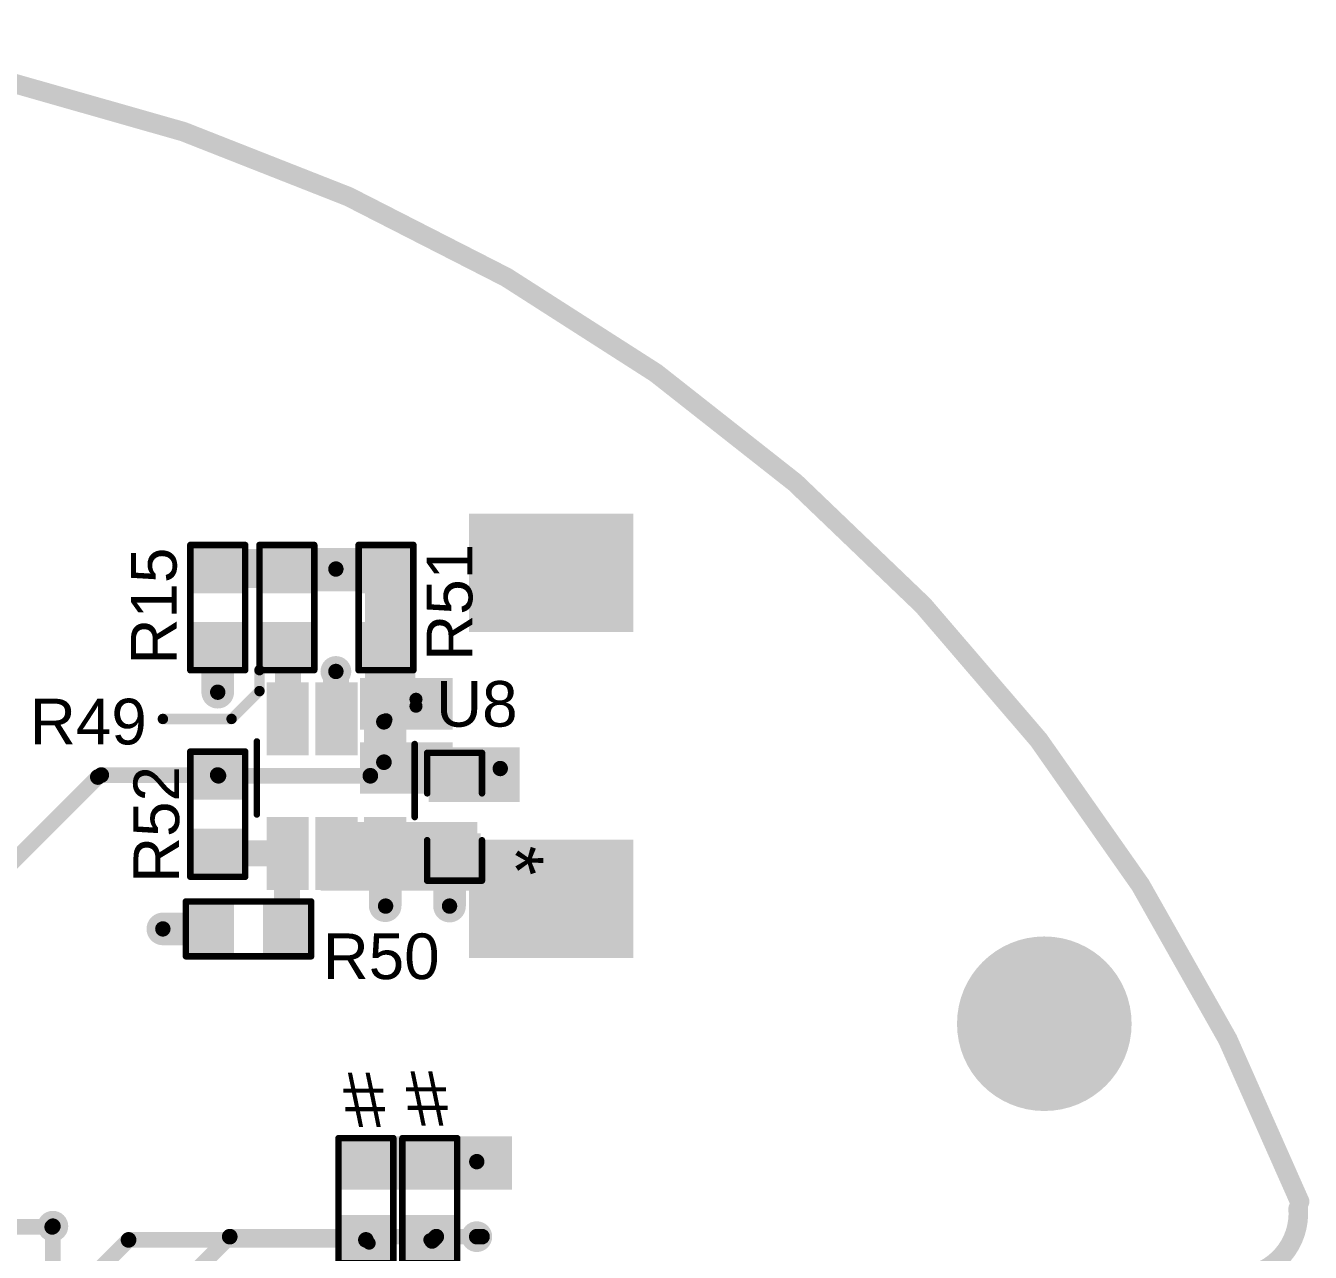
# Model space of a CAD drawing. Header units: millimetres. Extents: x -35.7 to 33.3, y -3.2 to 68.2.
# Drawn here: x 8.31 to 33.33, y 44.3 to 68.19 of the extents above; entities that cross this region are included whole.
import ezdxf

# ---------------------------------------------------------------- set-up
doc = ezdxf.new("R2010")
doc.units = ezdxf.units.MM
for name, color, linetype in [('BottomLayer', 5, 'Continuous'), ('BottomPaste', 16, 'Continuous'), ('BottomSolder', 6, 'Continuous'), ('Mechanical2', 216, 'Continuous'), ('MultiLayer', 9, 'Continuous'), ('PadHoleLayer', 156, 'Continuous'), ('TopLayer', 1, 'Continuous'), ('TopOverlay', 2, 'Continuous'), ('TopPaste', 8, 'Continuous'), ('TopSolder', 216, 'Continuous'), ('ViaHoleLayer', 16, 'Continuous')]:
    doc.layers.add(name, color=color, linetype=linetype)
doc.styles.add('Arial', font='', dxfattribs={"height": 0.2})
doc.styles.get('Arial').set_extended_font_data('Arial')

# ---------------------------------------------------------------- blocks, each defined once
blk = doc.blocks.new('1_25_2PWB_B_5')
at = {"layer": 'BottomLayer'}
for points in [[(-2.12499956, -0.2810002), (-4.22500044, -0.2810002), (-4.22500044, 2.71899888), (-2.12499956, 2.71899888)], [(2.12499956, 2.71899888), (4.22500044, 2.71899888), (4.22500044, -0.2810002), (2.12499956, -0.2810002)], [(-1.02500049, -0.7999996699999999), (-0.22499955, -0.7999996699999999), (-0.22499955, -2.39999901), (-1.02500049, -2.39999901)], [(0.22499955, -0.7999996699999999), (1.02500049, -0.7999996699999999), (1.02500049, -2.39999901), (0.22499955, -2.39999901)]]:
    blk.add_hatch(color=5, dxfattribs=at).paths.add_polyline_path(points)
at = {"layer": 'BottomPaste'}
for points in [[(-2.12499956, -0.2810002), (-4.22500044, -0.2810002), (-4.22500044, 2.71899888), (-2.12499956, 2.71899888)], [(2.12499956, 2.71899888), (4.22500044, 2.71899888), (4.22500044, -0.2810002), (2.12499956, -0.2810002)], [(-1.02500049, -0.7999996699999999), (-0.22499955, -0.7999996699999999), (-0.22499955, -2.39999901), (-1.02500049, -2.39999901)], [(0.22499955, -0.7999996699999999), (1.02500049, -0.7999996699999999), (1.02500049, -2.39999901), (0.22499955, -2.39999901)]]:
    blk.add_hatch(color=16, dxfattribs=at).paths.add_polyline_path(points)
at = {"layer": 'BottomSolder'}
for points in [[(-2.02339956, -0.3826002), (-4.32660044, -0.3826002), (-4.32660044, 2.82059888), (-2.02339956, 2.82059888)], [(2.02339956, 2.82059888), (4.32660044, 2.82059888), (4.32660044, -0.3826002), (2.02339956, -0.3826002)], [(-1.12660049, -0.69839967), (-0.12339955, -0.69839967), (-0.12339955, -2.50159901), (-1.12660049, -2.50159901)], [(0.12339955, -0.69839967), (1.12660049, -0.69839967), (1.12660049, -2.50159901), (0.12339955, -2.50159901)]]:
    blk.add_hatch(color=6, dxfattribs=at).paths.add_polyline_path(points)
blk = doc.blocks.new('SOT_23_6_6')
at = {"layer": 'TopLayer'}
for points in [[(-1.91999743, 1.26000002), (-0.69999733, 1.26000002), (-0.69999733, 0.64000126), (-1.91999743, 0.64000126)], [(0.70000241, 1.26000002), (1.92000251, 1.26000002), (1.92000251, 0.64000126), (0.70000241, 0.64000126)], [(-1.91999743, 0.30999938), (-0.69999733, 0.30999938), (-0.69999733, -0.30999938), (-1.91999743, -0.30999938)], [(0.70000241, 0.30999938), (1.92000251, 0.30999938), (1.92000251, -0.30999938), (0.70000241, -0.30999938)], [(-1.91999743, -0.64000126), (-0.69999733, -0.64000126), (-0.69999733, -1.26000002), (-1.91999743, -1.26000002)], [(0.70000241, -0.64000126), (1.92000251, -0.64000126), (1.92000251, -1.26000002), (0.70000241, -1.26000002)]]:
    blk.add_hatch(color=1, dxfattribs=at).paths.add_polyline_path(points)
at = {"layer": 'TopPaste'}
for points in [[(-1.91999743, 1.26000002), (-0.69999733, 1.26000002), (-0.69999733, 0.64000126), (-1.91999743, 0.64000126)], [(0.70000241, 1.26000002), (1.92000251, 1.26000002), (1.92000251, 0.64000126), (0.70000241, 0.64000126)], [(-1.91999743, 0.30999938), (-0.69999733, 0.30999938), (-0.69999733, -0.30999938), (-1.91999743, -0.30999938)], [(0.70000241, 0.30999938), (1.92000251, 0.30999938), (1.92000251, -0.30999938), (0.70000241, -0.30999938)], [(-1.91999743, -0.64000126), (-0.69999733, -0.64000126), (-0.69999733, -1.26000002), (-1.91999743, -1.26000002)], [(0.70000241, -0.64000126), (1.92000251, -0.64000126), (1.92000251, -1.26000002), (0.70000241, -1.26000002)]]:
    blk.add_hatch(color=8, dxfattribs=at).paths.add_polyline_path(points)
at = {"layer": 'TopSolder'}
for points in [[(-2.02159743, 1.36160002), (-0.59839733, 1.36160002), (-0.59839733, 0.53840126), (-2.02159743, 0.53840126)], [(0.5984024099999999, 1.36160002), (2.02160251, 1.36160002), (2.02160251, 0.53840126), (0.5984024099999999, 0.53840126)], [(-2.02159743, 0.41159938), (-0.59839733, 0.41159938), (-0.59839733, -0.41159938), (-2.02159743, -0.41159938)], [(0.5984024099999999, 0.41159938), (2.02160251, 0.41159938), (2.02160251, -0.41159938), (0.5984024099999999, -0.41159938)], [(-2.02159743, -0.53840126), (-0.59839733, -0.53840126), (-0.59839733, -1.36160002), (-2.02159743, -1.36160002)], [(0.5984024099999999, -0.53840126), (2.02160251, -0.53840126), (2.02160251, -1.36160002), (0.5984024099999999, -1.36160002)]]:
    blk.add_hatch(color=216, dxfattribs=at).paths.add_polyline_path(points)
at = {"layer": 'TopOverlay'}
for points, const_width in [([(-1.55779724, 1.5494, 1), (-1.69340276, 1.5494, 1)], 0.254), ([(-1.75690276, 1.5494, 1), (-1.62990276, 1.5494, 1)], 0.127), ([(-1.62129724, 1.5494, 1), (-1.49429724, 1.5494, 1)], 0.127), ([(-0.85294724, 1.524, 1), (-0.78944724, 1.524, 1)], 0.0635), ([(0.5694527599999999, 1.524, 1), (0.63295276, 1.524, 1)], 0.0635), ([(-0.9037472399999998, -1.5494, 1), (-0.84024724, -1.5494, 1)], 0.0635), ([(0.5186527599999999, -1.5494, 1), (0.5821527599999999, -1.5494, 1)], 0.0635)]:
    blk.add_lwpolyline(points, format="xyb", close=True, dxfattribs=dict(at, const_width=const_width))
at = {"layer": 'TopOverlay', "const_width": 0.127}
for points in [[(0.60120276, 1.524), (-0.8211972399999999, 1.524)], [(0.5504027599999999, -1.5494), (-0.87199724, -1.5494)]]:
    blk.add_lwpolyline(points, dxfattribs=at)
blk = doc.blocks.new('R__0603_7')
at = {"layer": 'TopLayer'}
for points in [[(-0.3809999999999999, 0.4445), (-0.3809999999999999, -0.4445), (-1.143, -0.4445), (-1.143, 0.4445)], [(1.143, 0.4445), (1.143, -0.4445), (0.3809999999999999, -0.4445), (0.3809999999999999, 0.4445)]]:
    blk.add_hatch(color=1, dxfattribs=at).paths.add_polyline_path(points)
at = {"layer": 'TopPaste'}
for points in [[(-0.3809999999999999, 0.4445), (-0.3809999999999999, -0.4445), (-1.143, -0.4445), (-1.143, 0.4445)], [(1.143, 0.4445), (1.143, -0.4445), (0.3809999999999999, -0.4445), (0.3809999999999999, 0.4445)]]:
    blk.add_hatch(color=8, dxfattribs=at).paths.add_polyline_path(points)
at = {"layer": 'TopSolder'}
for points in [[(-0.2794, 0.5460999999999999), (-0.2794, -0.5460999999999999), (-1.2446, -0.5460999999999999), (-1.2446, 0.5460999999999999)], [(1.2446, 0.5460999999999999), (1.2446, -0.5460999999999999), (0.2794, -0.5460999999999999), (0.2794, 0.5460999999999999)]]:
    blk.add_hatch(color=216, dxfattribs=at).paths.add_polyline_path(points)
at = {"layer": 'TopOverlay', "const_width": 0.127}
for points in [[(-1.2192, 0.5334), (1.2192, 0.5334)], [(-1.2192, 0.5334), (-1.2192, -0.5334)], [(1.2192, 0.5334), (1.2192, -0.5334)], [(-1.2192, -0.5334), (1.2192, -0.5334)]]:
    blk.add_lwpolyline(points, dxfattribs=at)
at = {"layer": 'TopOverlay', "const_width": 0.0635}
for points in [[(-1.25095, 0.5334, 1), (-1.18745, 0.5334, 1)], [(-1.25095, 0.5334, 1), (-1.18745, 0.5334, 1)], [(1.18745, 0.5334, 1), (1.25095, 0.5334, 1)], [(1.18745, 0.5334, 1), (1.25095, 0.5334, 1)], [(-1.25095, -0.5334, 1), (-1.18745, -0.5334, 1)], [(-1.25095, -0.5334, 1), (-1.18745, -0.5334, 1)], [(1.18745, -0.5334, 1), (1.25095, -0.5334, 1)], [(1.18745, -0.5334, 1), (1.25095, -0.5334, 1)]]:
    blk.add_lwpolyline(points, format="xyb", close=True, dxfattribs=at)
blk = doc.blocks.new('R__0603_8')
at = {"layer": 'TopLayer'}
for points in [[(-0.3809999999999999, 0.4445), (-0.3809999999999999, -0.4445), (-1.143, -0.4445), (-1.143, 0.4445)], [(1.143, 0.4445), (1.143, -0.4445), (0.3809999999999999, -0.4445), (0.3809999999999999, 0.4445)]]:
    blk.add_hatch(color=1, dxfattribs=at).paths.add_polyline_path(points)
at = {"layer": 'TopPaste'}
for points in [[(-0.3809999999999999, 0.4445), (-0.3809999999999999, -0.4445), (-1.143, -0.4445), (-1.143, 0.4445)], [(1.143, 0.4445), (1.143, -0.4445), (0.3809999999999999, -0.4445), (0.3809999999999999, 0.4445)]]:
    blk.add_hatch(color=8, dxfattribs=at).paths.add_polyline_path(points)
at = {"layer": 'TopSolder'}
for points in [[(-0.2794, 0.5460999999999999), (-0.2794, -0.5460999999999999), (-1.2446, -0.5460999999999999), (-1.2446, 0.5460999999999999)], [(1.2446, 0.5460999999999999), (1.2446, -0.5460999999999999), (0.2794, -0.5460999999999999), (0.2794, 0.5460999999999999)]]:
    blk.add_hatch(color=216, dxfattribs=at).paths.add_polyline_path(points)
at = {"layer": 'TopOverlay', "const_width": 0.127}
for points in [[(1.2192, 0.5334), (-1.2192, 0.5334)], [(-1.2192, -0.5334), (-1.2192, 0.5334)], [(1.2192, -0.5334), (1.2192, 0.5334)], [(1.2192, -0.5334), (-1.2192, -0.5334)]]:
    blk.add_lwpolyline(points, dxfattribs=at)
at = {"layer": 'TopOverlay', "const_width": 0.0635}
for points in [[(-1.25095, 0.5334, 1), (-1.18745, 0.5334, 1)], [(-1.25095, 0.5334, 1), (-1.18745, 0.5334, 1)], [(1.18745, 0.5334, 1), (1.25095, 0.5334, 1)], [(1.18745, 0.5334, 1), (1.25095, 0.5334, 1)], [(-1.25095, -0.5334, 1), (-1.18745, -0.5334, 1)], [(-1.25095, -0.5334, 1), (-1.18745, -0.5334, 1)], [(1.18745, -0.5334, 1), (1.25095, -0.5334, 1)], [(1.18745, -0.5334, 1), (1.25095, -0.5334, 1)]]:
    blk.add_lwpolyline(points, format="xyb", close=True, dxfattribs=at)
blk = doc.blocks.new('R__0603_9')
at = {"layer": 'TopLayer'}
for points in [[(-0.3809999999999999, 0.4445), (-0.3809999999999999, -0.4445), (-1.143, -0.4445), (-1.143, 0.4445)], [(1.143, 0.4445), (1.143, -0.4445), (0.3809999999999999, -0.4445), (0.3809999999999999, 0.4445)]]:
    blk.add_hatch(color=1, dxfattribs=at).paths.add_polyline_path(points)
at = {"layer": 'TopPaste'}
for points in [[(-0.3809999999999999, 0.4445), (-0.3809999999999999, -0.4445), (-1.143, -0.4445), (-1.143, 0.4445)], [(1.143, 0.4445), (1.143, -0.4445), (0.3809999999999999, -0.4445), (0.3809999999999999, 0.4445)]]:
    blk.add_hatch(color=8, dxfattribs=at).paths.add_polyline_path(points)
at = {"layer": 'TopSolder'}
for points in [[(-0.2794, 0.5460999999999999), (-0.2794, -0.5460999999999999), (-1.2446, -0.5460999999999999), (-1.2446, 0.5460999999999999)], [(1.2446, 0.5460999999999999), (1.2446, -0.5460999999999999), (0.2794, -0.5460999999999999), (0.2794, 0.5460999999999999)]]:
    blk.add_hatch(color=216, dxfattribs=at).paths.add_polyline_path(points)
at = {"layer": 'TopOverlay', "const_width": 0.127}
for points in [[(1.2192, 0.5334), (-1.2192, 0.5334)], [(-1.2192, 0.5334), (-1.2192, -0.5334)], [(1.2192, 0.5334), (1.2192, -0.5334)], [(1.2192, -0.5334), (-1.2192, -0.5334)]]:
    blk.add_lwpolyline(points, dxfattribs=at)
at = {"layer": 'TopOverlay', "const_width": 0.0635}
for points in [[(-1.25095, 0.5334, 1), (-1.18745, 0.5334, 1)], [(-1.25095, 0.5334, 1), (-1.18745, 0.5334, 1)], [(1.18745, 0.5334, 1), (1.25095, 0.5334, 1)], [(1.18745, 0.5334, 1), (1.25095, 0.5334, 1)], [(-1.25095, -0.5334, 1), (-1.18745, -0.5334, 1)], [(-1.25095, -0.5334, 1), (-1.18745, -0.5334, 1)], [(1.18745, -0.5334, 1), (1.25095, -0.5334, 1)], [(1.18745, -0.5334, 1), (1.25095, -0.5334, 1)]]:
    blk.add_lwpolyline(points, format="xyb", close=True, dxfattribs=at)
blk = doc.blocks.new('R__0603_10')
at = {"layer": 'TopLayer'}
for points in [[(-0.3809999999999999, 0.4445), (-0.3809999999999999, -0.4445), (-1.143, -0.4445), (-1.143, 0.4445)], [(1.143, 0.4445), (1.143, -0.4445), (0.3809999999999999, -0.4445), (0.3809999999999999, 0.4445)]]:
    blk.add_hatch(color=1, dxfattribs=at).paths.add_polyline_path(points)
at = {"layer": 'TopPaste'}
for points in [[(-0.3809999999999999, 0.4445), (-0.3809999999999999, -0.4445), (-1.143, -0.4445), (-1.143, 0.4445)], [(1.143, 0.4445), (1.143, -0.4445), (0.3809999999999999, -0.4445), (0.3809999999999999, 0.4445)]]:
    blk.add_hatch(color=8, dxfattribs=at).paths.add_polyline_path(points)
at = {"layer": 'TopSolder'}
for points in [[(-0.2794, 0.5460999999999999), (-0.2794, -0.5460999999999999), (-1.2446, -0.5460999999999999), (-1.2446, 0.5460999999999999)], [(1.2446, 0.5460999999999999), (1.2446, -0.5460999999999999), (0.2794, -0.5460999999999999), (0.2794, 0.5460999999999999)]]:
    blk.add_hatch(color=216, dxfattribs=at).paths.add_polyline_path(points)
at = {"layer": 'TopOverlay', "const_width": 0.127}
for points in [[(-1.2192, 0.5334), (1.2192, 0.5334)], [(-1.2192, 0.5334), (-1.2192, -0.5334)], [(1.2192, 0.5334), (1.2192, -0.5334)], [(-1.2192, -0.5334), (1.2192, -0.5334)]]:
    blk.add_lwpolyline(points, dxfattribs=at)
at = {"layer": 'TopOverlay', "const_width": 0.0635}
for points in [[(-1.25095, 0.5334, 1), (-1.18745, 0.5334, 1)], [(-1.25095, 0.5334, 1), (-1.18745, 0.5334, 1)], [(1.18745, 0.5334, 1), (1.25095, 0.5334, 1)], [(1.18745, 0.5334, 1), (1.25095, 0.5334, 1)], [(-1.25095, -0.5334, 1), (-1.18745, -0.5334, 1)], [(-1.25095, -0.5334, 1), (-1.18745, -0.5334, 1)], [(1.18745, -0.5334, 1), (1.25095, -0.5334, 1)], [(1.18745, -0.5334, 1), (1.25095, -0.5334, 1)]]:
    blk.add_lwpolyline(points, format="xyb", close=True, dxfattribs=at)
blk = doc.blocks.new('R__0603_11')
at = {"layer": 'TopLayer'}
for points in [[(-0.3809999999999999, 0.4445), (-0.3809999999999999, -0.4445), (-1.143, -0.4445), (-1.143, 0.4445)], [(1.143, 0.4445), (1.143, -0.4445), (0.3809999999999999, -0.4445), (0.3809999999999999, 0.4445)]]:
    blk.add_hatch(color=1, dxfattribs=at).paths.add_polyline_path(points)
at = {"layer": 'TopPaste'}
for points in [[(-0.3809999999999999, 0.4445), (-0.3809999999999999, -0.4445), (-1.143, -0.4445), (-1.143, 0.4445)], [(1.143, 0.4445), (1.143, -0.4445), (0.3809999999999999, -0.4445), (0.3809999999999999, 0.4445)]]:
    blk.add_hatch(color=8, dxfattribs=at).paths.add_polyline_path(points)
at = {"layer": 'TopSolder'}
for points in [[(-0.2794, 0.5460999999999999), (-0.2794, -0.5460999999999999), (-1.2446, -0.5460999999999999), (-1.2446, 0.5460999999999999)], [(1.2446, 0.5460999999999999), (1.2446, -0.5460999999999999), (0.2794, -0.5460999999999999), (0.2794, 0.5460999999999999)]]:
    blk.add_hatch(color=216, dxfattribs=at).paths.add_polyline_path(points)
at = {"layer": 'TopOverlay', "const_width": 0.127}
for points in [[(-1.2192, 0.5334), (1.2192, 0.5334)], [(-1.2192, 0.5334), (-1.2192, -0.5334)], [(1.2192, 0.5334), (1.2192, -0.5334)], [(-1.2192, -0.5334), (1.2192, -0.5334)]]:
    blk.add_lwpolyline(points, dxfattribs=at)
at = {"layer": 'TopOverlay', "const_width": 0.0635}
for points in [[(-1.25095, 0.5334, 1), (-1.18745, 0.5334, 1)], [(-1.25095, 0.5334, 1), (-1.18745, 0.5334, 1)], [(1.18745, 0.5334, 1), (1.25095, 0.5334, 1)], [(1.18745, 0.5334, 1), (1.25095, 0.5334, 1)], [(-1.25095, -0.5334, 1), (-1.18745, -0.5334, 1)], [(-1.25095, -0.5334, 1), (-1.18745, -0.5334, 1)], [(1.18745, -0.5334, 1), (1.25095, -0.5334, 1)], [(1.18745, -0.5334, 1), (1.25095, -0.5334, 1)]]:
    blk.add_lwpolyline(points, format="xyb", close=True, dxfattribs=at)
blk = doc.blocks.new('C___0603_12')
at = {"layer": 'TopLayer'}
for points in [[(-0.3809999999999999, 0.4445), (-0.3809999999999999, -0.4445), (-1.143, -0.4445), (-1.143, 0.4445)], [(1.143, 0.4445), (1.143, -0.4445), (0.3809999999999999, -0.4445), (0.3809999999999999, 0.4445)]]:
    blk.add_hatch(color=1, dxfattribs=at).paths.add_polyline_path(points)
at = {"layer": 'TopPaste'}
for points in [[(-0.3809999999999999, 0.4445), (-0.3809999999999999, -0.4445), (-1.143, -0.4445), (-1.143, 0.4445)], [(1.143, 0.4445), (1.143, -0.4445), (0.3809999999999999, -0.4445), (0.3809999999999999, 0.4445)]]:
    blk.add_hatch(color=8, dxfattribs=at).paths.add_polyline_path(points)
at = {"layer": 'TopSolder'}
for points in [[(-0.3210001199999999, 0.50449988), (-0.3210001199999999, -0.50449988), (-1.20299988, -0.50449988), (-1.20299988, 0.50449988)], [(1.20299988, 0.50449988), (1.20299988, -0.50449988), (0.3210001199999999, -0.50449988), (0.3210001199999999, 0.50449988)]]:
    blk.add_hatch(color=216, dxfattribs=at).paths.add_polyline_path(points)
at = {"layer": 'TopOverlay', "const_width": 0.127}
for points in [[(-1.2446, 0.5334), (-1.2446, -0.5334)], [(-1.2446, 0.5334), (-0.4571999999999999, 0.5334)], [(0.4571999999999999, 0.5334), (1.2446, 0.5334)], [(1.2446, 0.5334), (1.2446, -0.5334)], [(-1.2446, -0.5334), (-0.4571999999999999, -0.5334)], [(0.4571999999999999, -0.5334), (1.2446, -0.5334)]]:
    blk.add_lwpolyline(points, dxfattribs=at)
at = {"layer": 'TopOverlay', "const_width": 0.0635}
for points in [[(-1.27635, 0.5334, 1), (-1.21285, 0.5334, 1)], [(-1.27635, 0.5334, 1), (-1.21285, 0.5334, 1)], [(-0.4889499999999999, 0.5334, 1), (-0.42545, 0.5334, 1)], [(0.42545, 0.5334, 1), (0.4889499999999999, 0.5334, 1)], [(1.21285, 0.5334, 1), (1.27635, 0.5334, 1)], [(1.21285, 0.5334, 1), (1.27635, 0.5334, 1)], [(-1.27635, -0.5334, 1), (-1.21285, -0.5334, 1)], [(-1.27635, -0.5334, 1), (-1.21285, -0.5334, 1)], [(-0.4889499999999999, -0.5334, 1), (-0.42545, -0.5334, 1)], [(0.42545, -0.5334, 1), (0.4889499999999999, -0.5334, 1)], [(1.21285, -0.5334, 1), (1.27635, -0.5334, 1)], [(1.21285, -0.5334, 1), (1.27635, -0.5334, 1)]]:
    blk.add_lwpolyline(points, format="xyb", close=True, dxfattribs=at)
blk = doc.blocks.new('R__0603_78')
at = {"layer": 'TopLayer'}
for points in [[(-0.3809999999999999, 0.4445), (-0.3809999999999999, -0.4445), (-1.143, -0.4445), (-1.143, 0.4445)], [(1.143, 0.4445), (1.143, -0.4445), (0.3809999999999999, -0.4445), (0.3809999999999999, 0.4445)]]:
    blk.add_hatch(color=1, dxfattribs=at).paths.add_polyline_path(points)
at = {"layer": 'TopPaste'}
for points in [[(-0.3809999999999999, 0.4445), (-0.3809999999999999, -0.4445), (-1.143, -0.4445), (-1.143, 0.4445)], [(1.143, 0.4445), (1.143, -0.4445), (0.3809999999999999, -0.4445), (0.3809999999999999, 0.4445)]]:
    blk.add_hatch(color=8, dxfattribs=at).paths.add_polyline_path(points)
at = {"layer": 'TopSolder'}
for points in [[(-0.2794, 0.5460999999999999), (-0.2794, -0.5460999999999999), (-1.2446, -0.5460999999999999), (-1.2446, 0.5460999999999999)], [(1.2446, 0.5460999999999999), (1.2446, -0.5460999999999999), (0.2794, -0.5460999999999999), (0.2794, 0.5460999999999999)]]:
    blk.add_hatch(color=216, dxfattribs=at).paths.add_polyline_path(points)
at = {"layer": 'TopOverlay', "const_width": 0.127}
for points in [[(-1.2192, 0.5334), (1.2192, 0.5334)], [(-1.2192, 0.5334), (-1.2192, -0.5334)], [(1.2192, 0.5334), (1.2192, -0.5334)], [(-1.2192, -0.5334), (1.2192, -0.5334)]]:
    blk.add_lwpolyline(points, dxfattribs=at)
at = {"layer": 'TopOverlay', "const_width": 0.0635}
for points in [[(-1.25095, 0.5334, 1), (-1.18745, 0.5334, 1)], [(-1.25095, 0.5334, 1), (-1.18745, 0.5334, 1)], [(1.18745, 0.5334, 1), (1.25095, 0.5334, 1)], [(1.18745, 0.5334, 1), (1.25095, 0.5334, 1)], [(-1.25095, -0.5334, 1), (-1.18745, -0.5334, 1)], [(-1.25095, -0.5334, 1), (-1.18745, -0.5334, 1)], [(1.18745, -0.5334, 1), (1.25095, -0.5334, 1)], [(1.18745, -0.5334, 1), (1.25095, -0.5334, 1)]]:
    blk.add_lwpolyline(points, format="xyb", close=True, dxfattribs=at)
blk = doc.blocks.new('R__0603_79')
at = {"layer": 'TopLayer'}
for points in [[(-0.3809999999999999, 0.4445), (-0.3809999999999999, -0.4445), (-1.143, -0.4445), (-1.143, 0.4445)], [(1.143, 0.4445), (1.143, -0.4445), (0.3809999999999999, -0.4445), (0.3809999999999999, 0.4445)]]:
    blk.add_hatch(color=1, dxfattribs=at).paths.add_polyline_path(points)
at = {"layer": 'TopPaste'}
for points in [[(-0.3809999999999999, 0.4445), (-0.3809999999999999, -0.4445), (-1.143, -0.4445), (-1.143, 0.4445)], [(1.143, 0.4445), (1.143, -0.4445), (0.3809999999999999, -0.4445), (0.3809999999999999, 0.4445)]]:
    blk.add_hatch(color=8, dxfattribs=at).paths.add_polyline_path(points)
at = {"layer": 'TopSolder'}
for points in [[(-0.2794, 0.5460999999999999), (-0.2794, -0.5460999999999999), (-1.2446, -0.5460999999999999), (-1.2446, 0.5460999999999999)], [(1.2446, 0.5460999999999999), (1.2446, -0.5460999999999999), (0.2794, -0.5460999999999999), (0.2794, 0.5460999999999999)]]:
    blk.add_hatch(color=216, dxfattribs=at).paths.add_polyline_path(points)
at = {"layer": 'TopOverlay', "const_width": 0.127}
for points in [[(-1.2192, 0.5334), (1.2192, 0.5334)], [(-1.2192, 0.5334), (-1.2192, -0.5334)], [(1.2192, 0.5334), (1.2192, -0.5334)], [(-1.2192, -0.5334), (1.2192, -0.5334)]]:
    blk.add_lwpolyline(points, dxfattribs=at)
at = {"layer": 'TopOverlay', "const_width": 0.0635}
for points in [[(-1.25095, 0.5334, 1), (-1.18745, 0.5334, 1)], [(-1.25095, 0.5334, 1), (-1.18745, 0.5334, 1)], [(1.18745, 0.5334, 1), (1.25095, 0.5334, 1)], [(1.18745, 0.5334, 1), (1.25095, 0.5334, 1)], [(-1.25095, -0.5334, 1), (-1.18745, -0.5334, 1)], [(-1.25095, -0.5334, 1), (-1.18745, -0.5334, 1)], [(1.18745, -0.5334, 1), (1.25095, -0.5334, 1)], [(1.18745, -0.5334, 1), (1.25095, -0.5334, 1)]]:
    blk.add_lwpolyline(points, format="xyb", close=True, dxfattribs=at)

msp = doc.modelspace()

# ---------------------------------------------------------------- hatches: boundary and pattern name
at = {"layer": 'BottomLayer'}
for points in [[(15.7226, 58.01359999999999), (13.9192, 58.01359999999999), (13.9192, 57.1754), (15.7226, 57.1754)], [(15.9004, 54.58344684), (15.9004, 58.01359999999999), (14.916404, 58.01359999999999), (14.916404, 54.58344684)], [(14.92279972, 53.33099824), (17.92740128, 53.33099824), (17.92740128, 54.13100171999999), (14.92279972, 54.13100171999999)]]:
    msp.add_hatch(color=5, dxfattribs=at).paths.add_polyline_path(points)
h = msp.add_hatch(color=5, dxfattribs=at)
edge = h.paths.add_edge_path()
edge.add_arc((14.351, 57.60719999999999), 0.2999994, 0, 360)
h = msp.add_hatch(color=5, dxfattribs=at)
edge = h.paths.add_edge_path()
edge.add_arc((14.351, 55.61180393999999), 0.2999994, 0, 360)
h = msp.add_hatch(color=5, dxfattribs=at)
edge = h.paths.add_edge_path()
edge.add_arc((12.04980064, 55.20746895999999), 0.2999994, 0, 360)
h = msp.add_hatch(color=5, dxfattribs=at)
edge = h.paths.add_edge_path()
edge.add_arc((17.5514, 53.721), 0.2999994, 0, 360)
h = msp.add_hatch(color=5, dxfattribs=at)
edge = h.paths.add_edge_path()
edge.add_arc((15.3187019, 51.0413), 0.2999994, 0, 360)
h = msp.add_hatch(color=5, dxfattribs=at)
edge = h.paths.add_edge_path()
edge.add_arc((16.5640004, 51.0413), 0.2999994, 0, 360)
h = msp.add_hatch(color=5, dxfattribs=at)
edge = h.paths.add_edge_path()
edge.add_arc((10.98125566, 50.59679999999999), 0.2999994, 0, 360)
h = msp.add_hatch(color=5, dxfattribs=at)
edge = h.paths.add_edge_path()
edge.add_arc((28.1458162, 48.7500168), 1.49999954, 0, 360)
h = msp.add_hatch(color=5, dxfattribs=at)
edge = h.paths.add_edge_path()
edge.add_arc((17.0942, 46.0636112), 0.2999994, 0, 360)
h = msp.add_hatch(color=5, dxfattribs=at)
edge = h.paths.add_edge_path()
edge.add_arc((8.839199999999998, 44.8056), 0.2999994, 0, 360)
h = msp.add_hatch(color=5, dxfattribs=at)
edge = h.paths.add_edge_path()
edge.add_arc((17.0942, 44.6024), 0.2999994, 0, 360)
at = {"layer": 'BottomSolder'}
h = msp.add_hatch(color=6, dxfattribs=at)
edge = h.paths.add_edge_path()
edge.add_arc((28.1458162, 48.7500168), 1.60159954, 0, 360)
at = {"layer": 'MultiLayer'}
h = msp.add_hatch(color=9, dxfattribs=at)
edge = h.paths.add_edge_path()
edge.add_arc((28.1458162, 48.7500168), 1.49999954, 0, 360)
at = {"layer": 'PadHoleLayer'}
h = msp.add_hatch(color=156, dxfattribs=at)
edge = h.paths.add_edge_path()
edge.add_arc((28.1458162, 48.7500168), 1.69999914, 0, 360)
at = {"layer": 'TopLayer'}
for points in [[(11.60530064, 57.23740393999999), (15.77090064, 57.23740393999999), (15.77090064, 57.99940394), (11.60530064, 57.99940394)], [(16.15940126, 53.06763072), (17.93239746, 53.06763072), (17.93239746, 54.0766), (16.15940126, 54.0766)], [(14.05120126, 51.34043071999999), (17.10689746, 51.34043071999999), (17.10689746, 52.67660279999999), (14.05120126, 52.67660279999999)], [(14.4272, 45.5168), (17.78, 45.5168), (17.78, 46.5582), (14.4272, 46.5582)]]:
    msp.add_hatch(color=1, dxfattribs=at).paths.add_polyline_path(points)
h = msp.add_hatch(color=1, dxfattribs=at)
edge = h.paths.add_edge_path()
edge.add_arc((14.351, 57.60719999999999), 0.2999994, 0, 360)
h = msp.add_hatch(color=1, dxfattribs=at)
edge = h.paths.add_edge_path()
edge.add_arc((14.351, 55.61180393999999), 0.2999994, 0, 360)
h = msp.add_hatch(color=1, dxfattribs=at)
edge = h.paths.add_edge_path()
edge.add_arc((12.04980064, 55.20746895999999), 0.2999994, 0, 360)
h = msp.add_hatch(color=1, dxfattribs=at)
edge = h.paths.add_edge_path()
edge.add_arc((17.5514, 53.721), 0.2999994, 0, 360)
h = msp.add_hatch(color=1, dxfattribs=at)
edge = h.paths.add_edge_path()
edge.add_arc((15.3187019, 51.0413), 0.2999994, 0, 360)
h = msp.add_hatch(color=1, dxfattribs=at)
edge = h.paths.add_edge_path()
edge.add_arc((16.5640004, 51.0413), 0.2999994, 0, 360)
h = msp.add_hatch(color=1, dxfattribs=at)
edge = h.paths.add_edge_path()
edge.add_arc((10.98125566, 50.59679999999999), 0.2999994, 0, 360)
h = msp.add_hatch(color=1, dxfattribs=at)
edge = h.paths.add_edge_path()
edge.add_arc((28.1458162, 48.7500168), 1.49999954, 0, 360)
h = msp.add_hatch(color=1, dxfattribs=at)
edge = h.paths.add_edge_path()
edge.add_arc((17.0942, 46.0636112), 0.2999994, 0, 360)
h = msp.add_hatch(color=1, dxfattribs=at)
edge = h.paths.add_edge_path()
edge.add_arc((8.839199999999998, 44.8056), 0.2999994, 0, 360)
h = msp.add_hatch(color=1, dxfattribs=at)
edge = h.paths.add_edge_path()
edge.add_arc((17.0942, 44.6024), 0.2999994, 0, 360)
at = {"layer": 'TopSolder'}
h = msp.add_hatch(color=216, dxfattribs=at)
edge = h.paths.add_edge_path()
edge.add_arc((28.1458162, 48.7500168), 1.60159954, 0, 360)
at = {"layer": 'ViaHoleLayer'}
h = msp.add_hatch(color=16, dxfattribs=at)
edge = h.paths.add_edge_path()
edge.add_arc((14.351, 57.60719999999999), 0.1499997, 0, 360)
h = msp.add_hatch(color=16, dxfattribs=at)
edge = h.paths.add_edge_path()
edge.add_arc((14.351, 55.61180393999999), 0.1499997, 0, 360)
h = msp.add_hatch(color=16, dxfattribs=at)
edge = h.paths.add_edge_path()
edge.add_arc((12.04980064, 55.20746895999999), 0.1499997, 0, 360)
h = msp.add_hatch(color=16, dxfattribs=at)
edge = h.paths.add_edge_path()
edge.add_arc((17.5514, 53.721), 0.1499997, 0, 360)
h = msp.add_hatch(color=16, dxfattribs=at)
edge = h.paths.add_edge_path()
edge.add_arc((15.3187019, 51.0413), 0.1499997, 0, 360)
h = msp.add_hatch(color=16, dxfattribs=at)
edge = h.paths.add_edge_path()
edge.add_arc((16.5640004, 51.0413), 0.1499997, 0, 360)
h = msp.add_hatch(color=16, dxfattribs=at)
edge = h.paths.add_edge_path()
edge.add_arc((10.98125566, 50.59679999999999), 0.1499997, 0, 360)
h = msp.add_hatch(color=16, dxfattribs=at)
edge = h.paths.add_edge_path()
edge.add_arc((17.0942, 46.0636112), 0.1499997, 0, 360)
h = msp.add_hatch(color=16, dxfattribs=at)
edge = h.paths.add_edge_path()
edge.add_arc((8.839199999999998, 44.8056), 0.1499997, 0, 360)
h = msp.add_hatch(color=16, dxfattribs=at)
edge = h.paths.add_edge_path()
edge.add_arc((17.0942, 44.6024), 0.1499997, 0, 360)

# ---------------------------------------------------------------- linework, layer by layer
at = {"layer": 'BottomLayer'}
for points, const_width in [([(15.68740068, 55.0164), (15.72280066, 54.98100002)], 0.508), ([(15.72280066, 53.73099997999999), (17.54140002, 53.73099997999999)], 0.635), ([(17.54140002, 53.73099997999999), (17.5514, 53.721)], 0.635), ([(8.839199999999998, 40.7882344), (8.839199999999998, 44.8056)], 0.3048), ([(11.55400026, 43.87261228), (12.28378798, 44.6024)], 0.3048), ([(12.28378798, 44.6024), (17.0942, 44.6024)], 0.3048), ([(17.0942, 44.6024), (17.1958, 44.6024)], 0.3048)]:
    msp.add_lwpolyline(points, dxfattribs=dict(at, const_width=const_width))
for points, const_width in [([(15.56040068, 55.0164, 1), (15.81440068, 55.0164, 1)], 0.254), ([(15.59580066, 54.98100002, 1), (15.84980066, 54.98100002, 1)], 0.254), ([(15.56405066, 53.73099997999999, 1), (15.88155066, 53.73099997999999, 1)], 0.3175), ([(17.38265002, 53.73099997999999, 1), (17.70015002, 53.73099997999999, 1)], 0.3175), ([(17.38265002, 53.73099997999999, 1), (17.70015002, 53.73099997999999, 1)], 0.3175), ([(17.39265, 53.721, 1), (17.71015, 53.721, 1)], 0.3175), ([(8.762999999999998, 44.8056, 1), (8.915399999999998, 44.8056, 1)], 0.1524), ([(12.20758798, 44.6024, 1), (12.35998798, 44.6024, 1)], 0.1524), ([(12.20758798, 44.6024, 1), (12.35998798, 44.6024, 1)], 0.1524), ([(17.018, 44.6024, 1), (17.1704, 44.6024, 1)], 0.1524), ([(17.018, 44.6024, 1), (17.1704, 44.6024, 1)], 0.1524), ([(17.1196, 44.6024, 1), (17.272, 44.6024, 1)], 0.1524)]:
    msp.add_lwpolyline(points, format="xyb", close=True, dxfattribs=dict(at, const_width=const_width))
at = {"layer": 'Mechanical2', "const_width": 0.3809999999999999}
for points in [[(33.1350874, 19.75968108, -5.376896980783756), (33.11748266, 45.28603084)], [(33.08958584, 45.14826124, -0.4137440851002724), (31.94071336, 43.81806323999999)]]:
    msp.add_lwpolyline(points, format="xyb", dxfattribs=at)
at = {"layer": 'Mechanical2', "const_width": 0.1905}
for points in [[(32.99433584, 45.14826124, 1), (33.18483584, 45.14826124, 1)], [(33.02223266, 45.28603084, 1), (33.21273265999999, 45.28603084, 1)]]:
    msp.add_lwpolyline(points, format="xyb", close=True, dxfattribs=at)
at = {"layer": 'TopLayer'}
for points, const_width in [([(12.04980064, 57.59300394), (13.42140064, 57.59300394)], 0.508), ([(13.42140064, 57.59300394), (15.32640064, 57.59300394)], 0.508), ([(12.04980064, 55.20746895999999), (12.04980064, 56.06900393999999)], 0.635), ([(13.41630032, 56.06390362), (13.42140064, 56.06900393999999)], 0.508), ([(13.41630032, 54.69170164), (13.41630032, 56.06390362)], 0.508), ([(15.31880096, 56.06140426), (15.32640064, 56.06900393999999)], 0.508), ([(15.31880096, 54.694201), (15.31880096, 56.06140426)], 0.508), ([(14.351, 54.69680195999999), (14.351, 55.61180393999999)], 0.508), ([(13.4112, 54.68660131999999), (13.41630032, 54.69170164)], 0.508), ([(14.351, 54.69680195999999), (14.36120064, 54.68660131999999)], 0.508), ([(15.31120128, 54.68660131999999), (15.31880096, 54.694201)], 0.508), ([(15.2861899, 53.84439065999999), (15.2861899, 54.6317932)], 0.3048), ([(15.2861899, 54.6317932), (15.32640064, 54.67200394)], 0.254), ([(17.4371, 53.6067), (17.5514, 53.721)], 0.635), ([(15.02160318, 53.57980394000001), (15.2861899, 53.84439065999999)], 0.3048), ([(16.6624, 53.5432), (16.7259, 53.6067)], 0.635), ([(16.7259, 53.6067), (17.4371, 53.6067)], 0.635), ([(2.3876, 46.228), (9.71501994, 53.55541994)], 0.3048), ([(9.782398520000001, 53.59399999999999), (12.04980064, 53.59399999999999)], 0.3048), ([(12.0639967, 53.57980394000001), (15.02160318, 53.57980394000001)], 0.3048), ([(12.0142, 52.06999999999999), (12.04980064, 52.06999999999999)], 0.508), ([(12.04980064, 52.06999999999999), (12.0514999, 52.06830074)], 0.508), ([(12.0514999, 52.06830074), (13.40950074, 52.06830074)], 0.508), ([(13.3985, 52.05390148), (13.4112, 52.06660148)], 0.508), ([(13.3985, 50.6095), (13.3985, 52.05390148)], 0.508), ([(13.40950074, 52.06830074), (13.4112, 52.06660148)], 0.508), ([(15.31120128, 52.05040136), (15.31120128, 52.06660148)], 0.635), ([(15.31120128, 51.04880061999999), (15.31120128, 52.05040136)], 0.635), ([(15.31120128, 52.05040136), (15.3187019, 52.04290074)], 0.635), ([(15.31930134, 52.05850142), (16.62309858, 52.05850142)], 0.635), ([(16.5640004, 51.9557), (16.6275004, 52.0192)], 0.635), ([(16.6275004, 52.0192), (16.6624, 52.0192)], 0.635), ([(16.5640004, 51.0413), (16.5640004, 51.9557)], 0.635), ([(10.98125566, 50.59679999999999), (11.8872, 50.59679999999999)], 0.635), ([(13.3858, 50.59679999999999), (13.3985, 50.6095)], 0.508), ([(14.9352, 46.0636112), (16.1798, 46.0636112)], 0.635), ([(16.1798, 46.0636112), (17.0942, 46.0636112)], 0.635), ([(-17.4625, 44.7929), (8.8265, 44.7929)], 0.3048), ([(8.8265, 44.7929), (8.839199999999998, 44.8056)], 0.3048), ([(6.9095112, 41.1360112), (10.3131112, 44.5396112)], 0.3048), ([(10.3131112, 44.5396112), (14.9352, 44.5396112)], 0.3048), ([(14.9352, 44.5396112), (14.9983952, 44.47641599999999)], 0.254), ([(14.9983952, 42.08721072), (14.9983952, 44.47641599999999)], 0.254), ([(16.1798, 43.7642), (16.1798, 44.5396112)], 0.254), ([(16.22314256, 44.51945376), (16.3060888, 44.6024)], 0.3048), ([(16.3060888, 44.6024), (17.0942, 44.6024)], 0.3048), ([(17.0942, 44.6024), (17.1958, 44.6024)], 0.3048)]:
    msp.add_lwpolyline(points, dxfattribs=dict(at, const_width=const_width))
for points, const_width in [([(11.92280064, 57.59300394, 1), (12.17680064, 57.59300394, 1)], 0.254), ([(13.29440064, 57.59300394, 1), (13.54840064, 57.59300394, 1)], 0.254), ([(13.29440064, 57.59300394, 1), (13.54840064, 57.59300394, 1)], 0.254), ([(15.19940064, 57.59300394, 1), (15.45340064, 57.59300394, 1)], 0.254), ([(11.89105064, 56.06900393999999, 1), (12.20855064, 56.06900393999999, 1)], 0.3175), ([(13.28930032, 56.06390362, 1), (13.54330032, 56.06390362, 1)], 0.254), ([(13.28930032, 56.06390362, 1), (13.54330032, 56.06390362, 1)], 0.254), ([(13.29440064, 56.06900393999999, 1), (13.54840064, 56.06900393999999, 1)], 0.254), ([(15.19180096, 56.06140426, 1), (15.44580096, 56.06140426, 1)], 0.254), ([(15.19180096, 56.06140426, 1), (15.44580096, 56.06140426, 1)], 0.254), ([(15.19940064, 56.06900393999999, 1), (15.45340064, 56.06900393999999, 1)], 0.254), ([(14.224, 55.61180393999999, 1), (14.478, 55.61180393999999, 1)], 0.254), ([(11.89105064, 55.20746895999999, 1), (12.20855064, 55.20746895999999, 1)], 0.3175), ([(13.2842, 54.68660131999999, 1), (13.5382, 54.68660131999999, 1)], 0.254), ([(13.28930032, 54.69170164, 1), (13.54330032, 54.69170164, 1)], 0.254), ([(13.28930032, 54.69170164, 1), (13.54330032, 54.69170164, 1)], 0.254), ([(14.224, 54.69680195999999, 1), (14.478, 54.69680195999999, 1)], 0.254), ([(14.224, 54.69680195999999, 1), (14.478, 54.69680195999999, 1)], 0.254), ([(14.23420064, 54.68660131999999, 1), (14.48820064, 54.68660131999999, 1)], 0.254), ([(15.18420128, 54.68660131999999, 1), (15.43820128, 54.68660131999999, 1)], 0.254), ([(15.19180096, 54.694201, 1), (15.44580096, 54.694201, 1)], 0.254), ([(15.19180096, 54.694201, 1), (15.44580096, 54.694201, 1)], 0.254), ([(15.2099899, 54.6317932, 1), (15.3623899, 54.6317932, 1)], 0.1524), ([(15.26290064, 54.67200394, 1), (15.38990064, 54.67200394, 1)], 0.127), ([(15.2226899, 54.6317932, 1), (15.3496899, 54.6317932, 1)], 0.127), ([(17.39265, 53.721, 1), (17.71015, 53.721, 1)], 0.3175), ([(15.2099899, 53.84439065999999, 1), (15.3623899, 53.84439065999999, 1)], 0.1524), ([(15.2099899, 53.84439065999999, 1), (15.3623899, 53.84439065999999, 1)], 0.1524), ([(16.50365, 53.5432, 1), (16.82115, 53.5432, 1)], 0.3175), ([(16.56715, 53.6067, 1), (16.88465, 53.6067, 1)], 0.3175), ([(16.56715, 53.6067, 1), (16.88465, 53.6067, 1)], 0.3175), ([(17.27835, 53.6067, 1), (17.59585, 53.6067, 1)], 0.3175), ([(17.27835, 53.6067, 1), (17.59585, 53.6067, 1)], 0.3175), ([(9.63881994, 53.55541994, 1), (9.79121994, 53.55541994, 1)], 0.1524), ([(9.706198520000001, 53.59399999999999, 1), (9.85859852, 53.59399999999999, 1)], 0.1524), ([(11.97360064, 53.59399999999999, 1), (12.12600064, 53.59399999999999, 1)], 0.1524), ([(11.9877967, 53.57980394000001, 1), (12.1401967, 53.57980394000001, 1)], 0.1524), ([(14.94540318, 53.57980394000001, 1), (15.09780318, 53.57980394000001, 1)], 0.1524), ([(14.94540318, 53.57980394000001, 1), (15.09780318, 53.57980394000001, 1)], 0.1524), ([(11.8872, 52.06999999999999, 1), (12.1412, 52.06999999999999, 1)], 0.254), ([(11.92280064, 52.06999999999999, 1), (12.17680064, 52.06999999999999, 1)], 0.254), ([(11.92280064, 52.06999999999999, 1), (12.17680064, 52.06999999999999, 1)], 0.254), ([(11.9244999, 52.06830074, 1), (12.1784999, 52.06830074, 1)], 0.254), ([(11.9244999, 52.06830074, 1), (12.1784999, 52.06830074, 1)], 0.254), ([(13.2715, 52.05390148, 1), (13.5255, 52.05390148, 1)], 0.254), ([(13.2715, 52.05390148, 1), (13.5255, 52.05390148, 1)], 0.254), ([(13.28250074, 52.06830074, 1), (13.53650074, 52.06830074, 1)], 0.254), ([(13.28250074, 52.06830074, 1), (13.53650074, 52.06830074, 1)], 0.254), ([(13.2842, 52.06660148, 1), (13.5382, 52.06660148, 1)], 0.254), ([(13.2842, 52.06660148, 1), (13.5382, 52.06660148, 1)], 0.254), ([(15.15245128, 52.06660148, 1), (15.46995128, 52.06660148, 1)], 0.3175), ([(15.15245128, 52.05040136, 1), (15.46995128, 52.05040136, 1)], 0.3175), ([(15.15245128, 52.05040136, 1), (15.46995128, 52.05040136, 1)], 0.3175), ([(15.15245128, 52.05040136, 1), (15.46995128, 52.05040136, 1)], 0.3175), ([(15.1599519, 52.04290074, 1), (15.4774519, 52.04290074, 1)], 0.3175), ([(15.16055134, 52.05850142, 1), (15.47805134, 52.05850142, 1)], 0.3175), ([(16.46434858, 52.05850142, 1), (16.78184858, 52.05850142, 1)], 0.3175), ([(16.4687504, 52.0192, 1), (16.7862504, 52.0192, 1)], 0.3175), ([(16.4687504, 52.0192, 1), (16.7862504, 52.0192, 1)], 0.3175), ([(16.50365, 52.0192, 1), (16.82115, 52.0192, 1)], 0.3175), ([(16.4052504, 51.9557, 1), (16.7227504, 51.9557, 1)], 0.3175), ([(16.4052504, 51.9557, 1), (16.7227504, 51.9557, 1)], 0.3175), ([(15.15245128, 51.04880061999999, 1), (15.46995128, 51.04880061999999, 1)], 0.3175), ([(16.4052504, 51.0413, 1), (16.7227504, 51.0413, 1)], 0.3175), ([(10.82250566, 50.59679999999999, 1), (11.14000566, 50.59679999999999, 1)], 0.3175), ([(11.72845, 50.59679999999999, 1), (12.04595, 50.59679999999999, 1)], 0.3175), ([(13.2588, 50.59679999999999, 1), (13.5128, 50.59679999999999, 1)], 0.254), ([(13.2715, 50.6095, 1), (13.5255, 50.6095, 1)], 0.254), ([(13.2715, 50.6095, 1), (13.5255, 50.6095, 1)], 0.254), ([(14.77645, 46.0636112, 1), (15.09395, 46.0636112, 1)], 0.3175), ([(16.02105, 46.0636112, 1), (16.33855, 46.0636112, 1)], 0.3175), ([(16.02105, 46.0636112, 1), (16.33855, 46.0636112, 1)], 0.3175), ([(16.93545, 46.0636112, 1), (17.25295, 46.0636112, 1)], 0.3175), ([(8.7503, 44.7929, 1), (8.9027, 44.7929, 1)], 0.1524), ([(8.7503, 44.7929, 1), (8.9027, 44.7929, 1)], 0.1524), ([(8.762999999999998, 44.8056, 1), (8.915399999999998, 44.8056, 1)], 0.1524), ([(10.2369112, 44.5396112, 1), (10.3893112, 44.5396112, 1)], 0.1524), ([(10.2369112, 44.5396112, 1), (10.3893112, 44.5396112, 1)], 0.1524), ([(14.859, 44.5396112, 1), (15.0114, 44.5396112, 1)], 0.1524), ([(14.8717, 44.5396112, 1), (14.9987, 44.5396112, 1)], 0.127), ([(14.9348952, 44.47641599999999, 1), (15.0618952, 44.47641599999999, 1)], 0.127), ([(14.9348952, 44.47641599999999, 1), (15.0618952, 44.47641599999999, 1)], 0.127), ([(16.1163, 44.5396112, 1), (16.2433, 44.5396112, 1)], 0.127), ([(16.14694256, 44.51945376, 1), (16.29934256, 44.51945376, 1)], 0.1524), ([(16.2298888, 44.6024, 1), (16.3822888, 44.6024, 1)], 0.1524), ([(16.2298888, 44.6024, 1), (16.3822888, 44.6024, 1)], 0.1524), ([(17.018, 44.6024, 1), (17.1704, 44.6024, 1)], 0.1524), ([(17.018, 44.6024, 1), (17.1704, 44.6024, 1)], 0.1524), ([(17.1196, 44.6024, 1), (17.272, 44.6024, 1)], 0.1524)]:
    msp.add_lwpolyline(points, format="xyb", close=True, dxfattribs=dict(at, const_width=const_width))
at = {"layer": 'TopOverlay', "const_width": 0.2032}
for points in [[(12.86260064, 55.22980063999999), (12.86260064, 55.63720394)], [(12.31940132, 54.68660131999999), (12.86260064, 55.22980063999999)], [(10.98125566, 54.68660131999999), (12.31940132, 54.68660131999999)]]:
    msp.add_lwpolyline(points, dxfattribs=at)
at = {"layer": 'TopOverlay', "const_width": 0.1016}
for points in [[(12.81180064, 55.63720394, 1), (12.91340064, 55.63720394, 1)], [(12.81180064, 55.22980063999999, 1), (12.91340064, 55.22980063999999, 1)], [(12.81180064, 55.22980063999999, 1), (12.91340064, 55.22980063999999, 1)], [(10.93045566, 54.68660131999999, 1), (11.03205566, 54.68660131999999, 1)], [(12.26860132, 54.68660131999999, 1), (12.37020132, 54.68660131999999, 1)], [(12.26860132, 54.68660131999999, 1), (12.37020132, 54.68660131999999, 1)]]:
    msp.add_lwpolyline(points, format="xyb", close=True, dxfattribs=at)

# ---------------------------------------------------------------- block references
for name, p, rotation in [('1_25_2PWB_B_5', (17.3228, 54.356), 270), ('R__0603_11', (12.04980064, 56.85640394), 90), ('R__0603_10', (13.39600064, 56.85640394), 90), ('R__0603_8', (15.32640064, 56.85640394), 270), ('SOT_23_6_6', (14.36120064, 53.37660394), 270), ('R__0603_7', (12.04980064, 52.832), 90), ('C___0603_12', (16.6624, 52.78119999999999), 90), ('R__0603_9', (12.6492, 50.59679999999999), 180), ('R__0603_78', (14.9352, 45.3016112), 90), ('R__0603_79', (16.1798, 45.3016112), 90)]:
    msp.add_blockref(name, p, dxfattribs=dict(rotation=rotation))

# ---------------------------------------------------------------- texts
at = {"layer": 'TopOverlay', "style": 'Arial'}
for s, p in [('R51', (17.00835562, 55.81952513999999)), ('R15', (11.24955586, 55.74555526)), ('R52', (11.29860834, 51.4916547))]:
    msp.add_text(s, height=0.889, rotation=90, dxfattribs=at).set_placement(p)
for s, p in [('U8', (16.30120692, 54.5366448)), ('R49', (8.390849359999999, 54.19104478)), ('R50', (14.0932662, 49.61904478))]:
    msp.add_text(s, height=0.889, dxfattribs=at).set_placement(p)
at = {"layer": 'TopOverlay', "style": 'Arial', "text_generation_flag": 2}
for s, rotation, p in [('*', 270, (17.3228, 51.6382)), ('#', 360, (15.3162, 46.736)), ('#', 360, (16.5354, 46.76139999999999))]:
    msp.add_text(s, height=1.0668, rotation=rotation, dxfattribs=at).set_placement(p)

doc.saveas('drawing.dxf')
